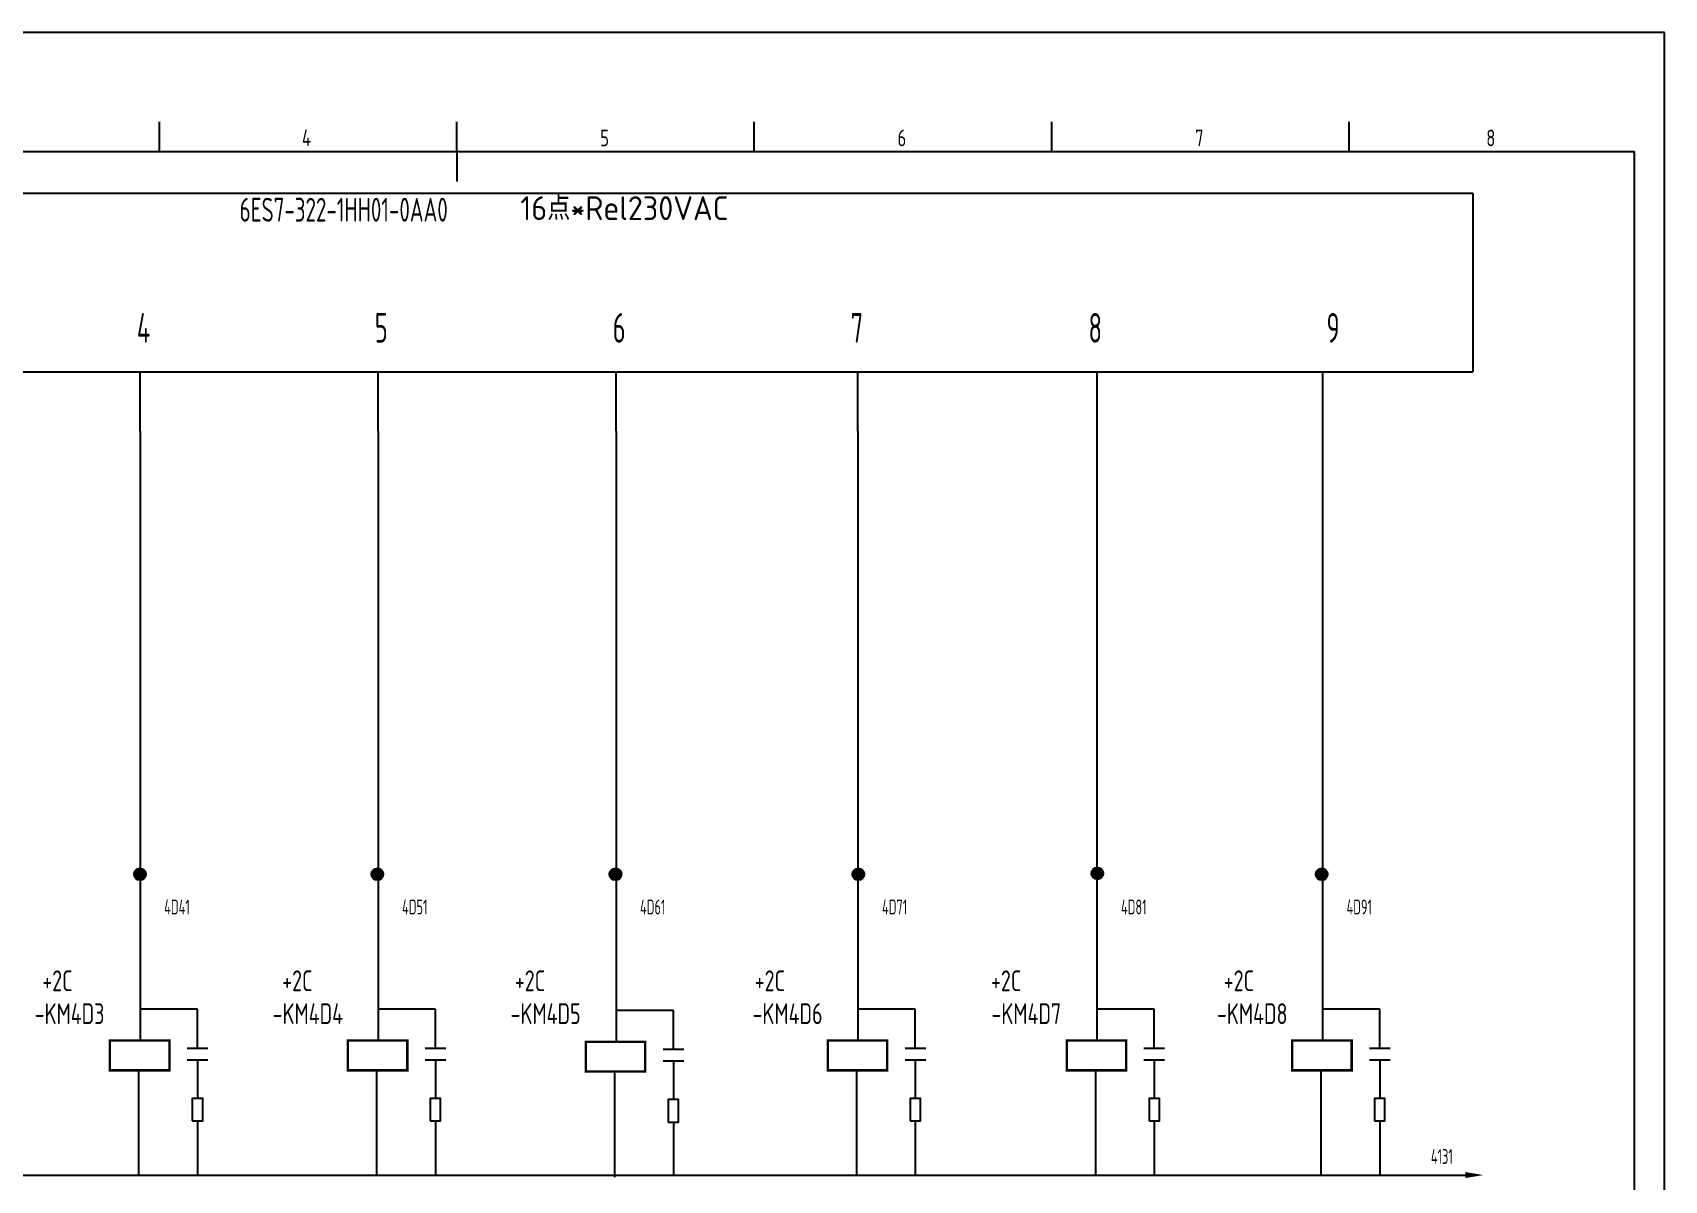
# Model space of a CAD drawing. Extents: x 590 to 9605, y -3741 to 975.
# Drawn here: x 4312.4 to 4586.7, y -2290.3 to -2097.4 of the extents above; entities that cross this region are included whole.
import ezdxf
from ezdxf.enums import TextEntityAlignment as Align

# ---------------------------------------------------------------- set-up
doc = ezdxf.new("R2010")
doc.units = 0
doc.header["$LTSCALE"] = 2
doc.header["$MEASUREMENT"] = 0
doc.linetypes.add('DIVIDE', pattern=[1.25, 0.5, -0.25, 0, -0.25, 0, -0.25])
doc.linetypes.add('HIDDEN', pattern=[0.375, 0.25, -0.125])
doc.layers.get('0').update_dxf_attribs({"linetype": 'CONTINUOUS'})
doc.layers.add('CONTINUOUS', color=7, linetype='CONTINUOUS')
doc.layers.add('DIVIDE', color=1, linetype='DIVIDE')
doc.styles.add('ROMAN', font='ROMANC.shx', dxfattribs={"width": 0.7, "height": 0.7})
doc.styles.add('ROMANS', font='romans', dxfattribs={"width": 0.67, "bigfont": 'hzlib'})
doc.styles.get("Standard").update_dxf_attribs({"font": 'isocp.shx', "width": 0.707, "bigfont": 'dfst.shx'})

msp = doc.modelspace()

# ---------------------------------------------------------------- hatches: boundary and pattern name
at = {"linetype": 'HIDDEN'}
h = msp.add_hatch(color=0, dxfattribs=at)
edge = h.paths.add_edge_path()
edge.add_arc((4330.47, -2238.88), 1, 0, 360)
h = msp.add_hatch(color=0, dxfattribs=at)
edge = h.paths.add_edge_path()
edge.add_arc((4370.38, -2238.88), 1, 0, 360)
h = msp.add_hatch(color=0, dxfattribs=at)
edge = h.paths.add_edge_path()
edge.add_arc((4410.41, -2238.88), 1, 0, 360)
h = msp.add_hatch(color=0, dxfattribs=at)
edge = h.paths.add_edge_path()
edge.add_arc((4451.24, -2238.88), 1, 0, 360)
h = msp.add_hatch(color=0, dxfattribs=at)
edge = h.paths.add_edge_path()
edge.add_arc((4491.42, -2238.74), 1, 0, 360)
h = msp.add_hatch(color=0, dxfattribs=at)
edge = h.paths.add_edge_path()
edge.add_arc((4529.14, -2238.88), 1, 0, 360)

# ---------------------------------------------------------------- linework, layer by layer
for p, q in [((4340.14, -2261.56), (4330.63, -2261.56)), ((4340.14, -2261.56), (4330.63, -2261.56)), ((4340.14, -2268.11), (4340.14, -2261.56)), ((4340.14, -2268.11), (4340.14, -2261.56)), ((4380.14, -2261.56), (4370.63, -2261.56)), ((4380.14, -2261.56), (4370.63, -2261.56)), ((4380.14, -2268.11), (4380.14, -2261.56)), ((4380.14, -2268.11), (4380.14, -2261.56)), ((4420.14, -2261.75), (4410.63, -2261.75)), ((4420.14, -2261.75), (4410.63, -2261.75)), ((4420.14, -2268.3), (4420.14, -2261.75)), ((4420.14, -2268.3), (4420.14, -2261.75)), ((4460.82, -2261.56), (4451.31, -2261.56)), ((4460.82, -2261.56), (4451.31, -2261.56)), ((4460.82, -2268.11), (4460.82, -2261.56)), ((4460.82, -2268.11), (4460.82, -2261.56)), ((4500.99, -2261.56), (4491.47, -2261.56)), ((4500.99, -2261.56), (4491.47, -2261.56)), ((4500.99, -2268.11), (4500.99, -2261.56)), ((4500.99, -2268.11), (4500.99, -2261.56)), ((4538.91, -2261.56), (4529.39, -2261.56)), ((4538.91, -2261.56), (4529.39, -2261.56)), ((4538.91, -2268.11), (4538.91, -2261.56)), ((4538.91, -2268.11), (4538.91, -2261.56)), ((4340.14, -2270.04), (4340.14, -2276.56)), ((4340.14, -2270.04), (4340.14, -2276.56)), ((4380.14, -2270.04), (4380.14, -2276.56)), ((4380.14, -2270.04), (4380.14, -2276.56)), ((4420.14, -2270.23), (4420.14, -2276.75)), ((4420.14, -2270.23), (4420.14, -2276.75)), ((4460.82, -2270.04), (4460.82, -2276.56)), ((4460.82, -2270.04), (4460.82, -2276.56)), ((4500.99, -2270.04), (4500.99, -2276.56)), ((4500.99, -2270.04), (4500.99, -2276.56)), ((4538.91, -2270.04), (4538.91, -2276.56)), ((4538.91, -2270.04), (4538.91, -2276.56)), ((4340.14, -2280.33), (4340.14, -2289.33)), ((4340.14, -2280.33), (4340.14, -2289.33)), ((4380.14, -2280.33), (4380.14, -2289.33)), ((4380.14, -2280.33), (4380.14, -2289.33)), ((4420.14, -2280.53), (4420.14, -2289.52)), ((4420.14, -2280.53), (4420.14, -2289.52)), ((4460.82, -2280.33), (4460.82, -2289.33)), ((4460.82, -2280.33), (4460.82, -2289.33)), ((4500.99, -2280.33), (4500.99, -2289.33)), ((4500.99, -2280.33), (4500.99, -2289.33)), ((4538.91, -2280.33), (4538.91, -2289.33)), ((4538.91, -2280.33), (4538.91, -2289.33))]:
    msp.add_line(p, q)
at = {"const_width": 0.4}
for points in [[(4325.42, -2266.83), (4335.42, -2266.83), (4335.42, -2271.83), (4325.42, -2271.83), (4325.42, -2266.83)], [(4325.42, -2266.83), (4335.42, -2266.83), (4335.42, -2271.83), (4325.42, -2271.83), (4325.42, -2266.83)], [(4365.42, -2266.83), (4375.42, -2266.83), (4375.42, -2271.83), (4365.42, -2271.83), (4365.42, -2266.83)], [(4365.42, -2266.83), (4375.42, -2266.83), (4375.42, -2271.83), (4365.42, -2271.83), (4365.42, -2266.83)], [(4405.42, -2267.02), (4415.42, -2267.02), (4415.42, -2272.02), (4405.42, -2272.02), (4405.42, -2267.02)], [(4405.42, -2267.02), (4415.42, -2267.02), (4415.42, -2272.02), (4405.42, -2272.02), (4405.42, -2267.02)], [(4446.1, -2266.83), (4456.1, -2266.83), (4456.1, -2271.83), (4446.1, -2271.83), (4446.1, -2266.83)], [(4446.1, -2266.83), (4456.1, -2266.83), (4456.1, -2271.83), (4446.1, -2271.83), (4446.1, -2266.83)], [(4486.27, -2266.83), (4496.27, -2266.83), (4496.27, -2271.83), (4486.27, -2271.83), (4486.27, -2266.83)], [(4486.27, -2266.83), (4496.27, -2266.83), (4496.27, -2271.83), (4486.27, -2271.83), (4486.27, -2266.83)], [(4524.18, -2266.83), (4534.18, -2266.83), (4534.18, -2271.83), (4524.18, -2271.83), (4524.18, -2266.83)], [(4524.18, -2266.83), (4534.18, -2266.83), (4534.18, -2271.83), (4524.18, -2271.83), (4524.18, -2266.83)]]:
    msp.add_lwpolyline(points, dxfattribs=at)
for points in [[(4339.27, -2280.33), (4341.01, -2280.33), (4341.01, -2276.56), (4339.27, -2276.56)], [(4339.27, -2280.33), (4341.01, -2280.33), (4341.01, -2276.56), (4339.27, -2276.56)], [(4379.27, -2280.33), (4381.01, -2280.33), (4381.01, -2276.56), (4379.27, -2276.56)], [(4379.27, -2280.33), (4381.01, -2280.33), (4381.01, -2276.56), (4379.27, -2276.56)], [(4419.27, -2280.53), (4421.01, -2280.53), (4421.01, -2276.75), (4419.27, -2276.75)], [(4419.27, -2280.53), (4421.01, -2280.53), (4421.01, -2276.75), (4419.27, -2276.75)], [(4459.95, -2280.33), (4461.69, -2280.33), (4461.69, -2276.56), (4459.95, -2276.56)], [(4459.95, -2280.33), (4461.69, -2280.33), (4461.69, -2276.56), (4459.95, -2276.56)], [(4500.12, -2280.33), (4501.86, -2280.33), (4501.86, -2276.56), (4500.12, -2276.56)], [(4500.12, -2280.33), (4501.86, -2280.33), (4501.86, -2276.56), (4500.12, -2276.56)], [(4538.03, -2280.33), (4539.78, -2280.33), (4539.78, -2276.56), (4538.03, -2276.56)], [(4538.03, -2280.33), (4539.78, -2280.33), (4539.78, -2276.56), (4538.03, -2276.56)]]:
    msp.add_lwpolyline(points, close=True)
at = {"layer": 'CONTINUOUS', "color": 3}
for p, q in [((4586.75, -2097.43), (4166.75, -2097.43)), ((4586.75, -2394.43), (4586.75, -2097.43))]:
    msp.add_line(p, q, dxfattribs=at)
at = {"layer": 'CONTINUOUS', "linetype": 'Continuous'}
for p, q in [((4333.75, -2117.43), (4333.75, -2112.43)), ((4433.75, -2117.43), (4433.75, -2112.43)), ((4483.75, -2117.43), (4483.75, -2112.43)), ((4533.75, -2117.43), (4533.75, -2112.43))]:
    msp.add_line(p, q, dxfattribs=at)
at = {"layer": 'CONTINUOUS'}
for p, q in [((4383.75, -2117.43), (4383.75, -2112.43)), ((4186.75, -2117.43), (4581.75, -2117.43)), ((4383.75, -2117.43), (4383.75, -2122.43)), ((4581.75, -2389.43), (4581.75, -2117.43)), ((4209.25, -2124.43), (4554.53, -2124.43)), ((4554.53, -2124.43), (4554.53, -2154.43)), ((4209.25, -2154.43), (4554.53, -2154.43)), ((4330.5, -2164.43), (4330.5, -2154.43)), ((4330.5, -2164.43), (4330.5, -2154.43)), ((4330.5, -2164.43), (4330.5, -2154.43)), ((4370.5, -2164.43), (4370.5, -2154.43)), ((4370.5, -2164.43), (4370.5, -2154.43)), ((4370.5, -2164.43), (4370.5, -2154.43)), ((4410.5, -2164.43), (4410.5, -2154.43)), ((4410.5, -2164.43), (4410.5, -2154.43)), ((4410.5, -2164.43), (4410.5, -2154.43)), ((4451.18, -2164.43), (4451.18, -2154.43)), ((4451.18, -2164.43), (4451.18, -2154.43)), ((4451.18, -2164.43), (4451.18, -2154.43)), ((4491.34, -2154.43), (4491.34, -2266.93)), ((4529.26, -2154.43), (4529.26, -2266.93)), ((4330.5, -2164.43), (4330.5, -2266.93)), ((4370.5, -2164.43), (4370.5, -2266.93)), ((4410.5, -2164.43), (4410.5, -2266.93)), ((4451.18, -2164.43), (4451.18, -2266.93)), ((4325.42, -2266.83), (4325.42, -2271.83)), ((4325.42, -2266.83), (4325.42, -2271.83)), ((4325.42, -2266.83), (4325.42, -2271.83)), ((4325.42, -2266.83), (4325.42, -2271.83)), ((4325.42, -2266.83), (4325.42, -2271.83)), ((4325.42, -2266.83), (4325.42, -2271.83)), ((4335.42, -2266.83), (4325.42, -2266.83)), ((4335.42, -2266.83), (4325.42, -2266.83)), ((4335.42, -2266.83), (4325.42, -2266.83)), ((4335.42, -2266.83), (4325.42, -2266.83)), ((4335.42, -2266.83), (4325.42, -2266.83)), ((4335.42, -2266.83), (4325.42, -2266.83)), ((4335.42, -2271.83), (4335.42, -2266.83)), ((4335.42, -2271.83), (4335.42, -2266.83)), ((4335.42, -2271.83), (4335.42, -2266.83)), ((4335.42, -2271.83), (4335.42, -2266.83)), ((4335.42, -2271.83), (4335.42, -2266.83)), ((4335.42, -2271.83), (4335.42, -2266.83)), ((4338.41, -2268.11), (4341.88, -2268.11)), ((4338.41, -2268.11), (4341.88, -2268.11)), ((4365.42, -2266.83), (4365.42, -2271.83)), ((4365.42, -2266.83), (4365.42, -2271.83)), ((4365.42, -2266.83), (4365.42, -2271.83)), ((4365.42, -2266.83), (4365.42, -2271.83)), ((4365.42, -2266.83), (4365.42, -2271.83)), ((4365.42, -2266.83), (4365.42, -2271.83)), ((4375.42, -2266.83), (4365.42, -2266.83)), ((4375.42, -2266.83), (4365.42, -2266.83)), ((4375.42, -2266.83), (4365.42, -2266.83)), ((4375.42, -2266.83), (4365.42, -2266.83)), ((4375.42, -2266.83), (4365.42, -2266.83)), ((4375.42, -2266.83), (4365.42, -2266.83)), ((4375.42, -2271.83), (4375.42, -2266.83)), ((4375.42, -2271.83), (4375.42, -2266.83)), ((4375.42, -2271.83), (4375.42, -2266.83)), ((4375.42, -2271.83), (4375.42, -2266.83)), ((4375.42, -2271.83), (4375.42, -2266.83)), ((4375.42, -2271.83), (4375.42, -2266.83)), ((4378.41, -2268.11), (4381.88, -2268.11)), ((4378.41, -2268.11), (4381.88, -2268.11)), ((4405.42, -2267.02), (4405.42, -2272.02)), ((4405.42, -2267.02), (4405.42, -2272.02)), ((4405.42, -2267.02), (4405.42, -2272.02)), ((4405.42, -2267.02), (4405.42, -2272.02)), ((4405.42, -2267.02), (4405.42, -2272.02)), ((4405.42, -2267.02), (4405.42, -2272.02)), ((4415.42, -2267.02), (4405.42, -2267.02)), ((4415.42, -2267.02), (4405.42, -2267.02)), ((4415.42, -2267.02), (4405.42, -2267.02)), ((4415.42, -2267.02), (4405.42, -2267.02)), ((4415.42, -2267.02), (4405.42, -2267.02)), ((4415.42, -2267.02), (4405.42, -2267.02)), ((4415.42, -2272.02), (4415.42, -2267.02)), ((4415.42, -2272.02), (4415.42, -2267.02)), ((4415.42, -2272.02), (4415.42, -2267.02)), ((4415.42, -2272.02), (4415.42, -2267.02)), ((4415.42, -2272.02), (4415.42, -2267.02)), ((4415.42, -2272.02), (4415.42, -2267.02)), ((4418.41, -2268.3), (4421.88, -2268.3)), ((4418.41, -2268.3), (4421.88, -2268.3)), ((4446.1, -2266.83), (4446.1, -2271.83)), ((4446.1, -2266.83), (4446.1, -2271.83)), ((4446.1, -2266.83), (4446.1, -2271.83)), ((4446.1, -2266.83), (4446.1, -2271.83)), ((4446.1, -2266.83), (4446.1, -2271.83)), ((4446.1, -2266.83), (4446.1, -2271.83)), ((4456.1, -2266.83), (4446.1, -2266.83)), ((4456.1, -2266.83), (4446.1, -2266.83)), ((4456.1, -2266.83), (4446.1, -2266.83)), ((4456.1, -2266.83), (4446.1, -2266.83)), ((4456.1, -2266.83), (4446.1, -2266.83)), ((4456.1, -2266.83), (4446.1, -2266.83)), ((4456.1, -2271.83), (4456.1, -2266.83)), ((4456.1, -2271.83), (4456.1, -2266.83)), ((4456.1, -2271.83), (4456.1, -2266.83)), ((4456.1, -2271.83), (4456.1, -2266.83)), ((4456.1, -2271.83), (4456.1, -2266.83)), ((4456.1, -2271.83), (4456.1, -2266.83)), ((4459.09, -2268.11), (4462.56, -2268.11)), ((4459.09, -2268.11), (4462.56, -2268.11)), ((4486.27, -2266.83), (4486.27, -2271.83)), ((4486.27, -2266.83), (4486.27, -2271.83)), ((4486.27, -2266.83), (4486.27, -2271.83)), ((4486.27, -2266.83), (4486.27, -2271.83)), ((4486.27, -2266.83), (4486.27, -2271.83)), ((4486.27, -2266.83), (4486.27, -2271.83)), ((4496.27, -2266.83), (4486.27, -2266.83)), ((4496.27, -2266.83), (4486.27, -2266.83)), ((4496.27, -2266.83), (4486.27, -2266.83)), ((4496.27, -2266.83), (4486.27, -2266.83)), ((4496.27, -2266.83), (4486.27, -2266.83)), ((4496.27, -2266.83), (4486.27, -2266.83)), ((4496.27, -2271.83), (4496.27, -2266.83)), ((4496.27, -2271.83), (4496.27, -2266.83)), ((4496.27, -2271.83), (4496.27, -2266.83)), ((4496.27, -2271.83), (4496.27, -2266.83)), ((4496.27, -2271.83), (4496.27, -2266.83)), ((4496.27, -2271.83), (4496.27, -2266.83)), ((4499.25, -2268.11), (4502.73, -2268.11)), ((4499.25, -2268.11), (4502.73, -2268.11)), ((4524.18, -2266.83), (4524.18, -2271.83)), ((4524.18, -2266.83), (4524.18, -2271.83)), ((4524.18, -2266.83), (4524.18, -2271.83)), ((4524.18, -2266.83), (4524.18, -2271.83)), ((4524.18, -2266.83), (4524.18, -2271.83)), ((4524.18, -2266.83), (4524.18, -2271.83)), ((4534.18, -2266.83), (4524.18, -2266.83)), ((4534.18, -2266.83), (4524.18, -2266.83)), ((4534.18, -2266.83), (4524.18, -2266.83)), ((4534.18, -2266.83), (4524.18, -2266.83)), ((4534.18, -2266.83), (4524.18, -2266.83)), ((4534.18, -2266.83), (4524.18, -2266.83)), ((4534.18, -2271.83), (4534.18, -2266.83)), ((4534.18, -2271.83), (4534.18, -2266.83)), ((4534.18, -2271.83), (4534.18, -2266.83)), ((4534.18, -2271.83), (4534.18, -2266.83)), ((4534.18, -2271.83), (4534.18, -2266.83)), ((4534.18, -2271.83), (4534.18, -2266.83)), ((4537.17, -2268.11), (4540.64, -2268.11)), ((4537.17, -2268.11), (4540.64, -2268.11)), ((4338.41, -2270.04), (4341.88, -2270.04)), ((4338.41, -2270.04), (4341.88, -2270.04)), ((4378.41, -2270.04), (4381.88, -2270.04)), ((4378.41, -2270.04), (4381.88, -2270.04)), ((4418.41, -2270.23), (4421.88, -2270.23)), ((4418.41, -2270.23), (4421.88, -2270.23)), ((4459.09, -2270.04), (4462.56, -2270.04)), ((4459.09, -2270.04), (4462.56, -2270.04)), ((4499.25, -2270.04), (4502.73, -2270.04)), ((4499.25, -2270.04), (4502.73, -2270.04)), ((4537.17, -2270.04), (4540.64, -2270.04)), ((4537.17, -2270.04), (4540.64, -2270.04)), ((4325.42, -2271.83), (4330.42, -2271.83)), ((4325.42, -2271.83), (4330.42, -2271.83)), ((4325.42, -2271.83), (4330.42, -2271.83)), ((4325.42, -2271.83), (4330.42, -2271.83)), ((4325.42, -2271.83), (4330.42, -2271.83)), ((4325.42, -2271.83), (4330.42, -2271.83)), ((4330.29, -2289.43), (4330.29, -2271.93)), ((4330.29, -2289.43), (4330.29, -2271.93)), ((4330.29, -2289.62), (4330.29, -2272.12)), ((4330.29, -2289.62), (4330.29, -2272.12)), ((4330.42, -2271.83), (4335.42, -2271.83)), ((4330.42, -2271.83), (4335.42, -2271.83)), ((4330.42, -2271.83), (4335.42, -2271.83)), ((4330.42, -2271.83), (4335.42, -2271.83)), ((4330.42, -2271.83), (4335.42, -2271.83)), ((4330.42, -2271.83), (4335.42, -2271.83)), ((4365.42, -2271.83), (4370.42, -2271.83)), ((4365.42, -2271.83), (4370.42, -2271.83)), ((4365.42, -2271.83), (4370.42, -2271.83)), ((4365.42, -2271.83), (4370.42, -2271.83)), ((4365.42, -2271.83), (4370.42, -2271.83)), ((4365.42, -2271.83), (4370.42, -2271.83)), ((4370.29, -2289.43), (4370.29, -2271.93)), ((4370.29, -2289.43), (4370.29, -2271.93)), ((4370.29, -2289.62), (4370.29, -2272.12)), ((4370.29, -2289.62), (4370.29, -2272.12)), ((4370.42, -2271.83), (4375.42, -2271.83)), ((4370.42, -2271.83), (4375.42, -2271.83)), ((4370.42, -2271.83), (4375.42, -2271.83)), ((4370.42, -2271.83), (4375.42, -2271.83)), ((4370.42, -2271.83), (4375.42, -2271.83)), ((4370.42, -2271.83), (4375.42, -2271.83)), ((4405.42, -2272.02), (4410.42, -2272.02)), ((4405.42, -2272.02), (4410.42, -2272.02)), ((4405.42, -2272.02), (4410.42, -2272.02)), ((4405.42, -2272.02), (4410.42, -2272.02)), ((4405.42, -2272.02), (4410.42, -2272.02)), ((4405.42, -2272.02), (4410.42, -2272.02)), ((4410.29, -2289.62), (4410.29, -2272.12)), ((4410.29, -2289.62), (4410.29, -2272.12)), ((4410.29, -2289.62), (4410.29, -2272.12)), ((4410.29, -2289.81), (4410.29, -2272.31)), ((4410.42, -2272.02), (4415.42, -2272.02)), ((4410.42, -2272.02), (4415.42, -2272.02)), ((4410.42, -2272.02), (4415.42, -2272.02)), ((4410.42, -2272.02), (4415.42, -2272.02)), ((4410.42, -2272.02), (4415.42, -2272.02)), ((4410.42, -2272.02), (4415.42, -2272.02)), ((4446.1, -2271.83), (4451.1, -2271.83)), ((4446.1, -2271.83), (4451.1, -2271.83)), ((4446.1, -2271.83), (4451.1, -2271.83)), ((4446.1, -2271.83), (4451.1, -2271.83)), ((4446.1, -2271.83), (4451.1, -2271.83)), ((4446.1, -2271.83), (4451.1, -2271.83)), ((4450.97, -2289.43), (4450.97, -2271.93)), ((4450.97, -2289.43), (4450.97, -2271.93)), ((4450.97, -2289.62), (4450.97, -2272.12)), ((4450.97, -2289.62), (4450.97, -2272.12)), ((4451.1, -2271.83), (4456.1, -2271.83)), ((4451.1, -2271.83), (4456.1, -2271.83)), ((4451.1, -2271.83), (4456.1, -2271.83)), ((4451.1, -2271.83), (4456.1, -2271.83)), ((4451.1, -2271.83), (4456.1, -2271.83)), ((4451.1, -2271.83), (4456.1, -2271.83)), ((4486.27, -2271.83), (4491.27, -2271.83)), ((4486.27, -2271.83), (4491.27, -2271.83)), ((4486.27, -2271.83), (4491.27, -2271.83)), ((4486.27, -2271.83), (4491.27, -2271.83)), ((4486.27, -2271.83), (4491.27, -2271.83)), ((4486.27, -2271.83), (4491.27, -2271.83)), ((4491.14, -2289.43), (4491.14, -2271.93)), ((4491.14, -2289.43), (4491.14, -2271.93)), ((4491.14, -2289.62), (4491.14, -2272.12)), ((4491.14, -2289.62), (4491.14, -2272.12)), ((4491.27, -2271.83), (4496.27, -2271.83)), ((4491.27, -2271.83), (4496.27, -2271.83)), ((4491.27, -2271.83), (4496.27, -2271.83)), ((4491.27, -2271.83), (4496.27, -2271.83)), ((4491.27, -2271.83), (4496.27, -2271.83)), ((4491.27, -2271.83), (4496.27, -2271.83)), ((4524.18, -2271.83), (4529.18, -2271.83)), ((4524.18, -2271.83), (4529.18, -2271.83)), ((4524.18, -2271.83), (4529.18, -2271.83)), ((4524.18, -2271.83), (4529.18, -2271.83)), ((4524.18, -2271.83), (4529.18, -2271.83)), ((4524.18, -2271.83), (4529.18, -2271.83)), ((4529.05, -2289.43), (4529.05, -2271.93)), ((4529.05, -2289.43), (4529.05, -2271.93)), ((4529.05, -2289.62), (4529.05, -2272.12)), ((4529.05, -2289.62), (4529.05, -2272.12)), ((4529.18, -2271.83), (4534.18, -2271.83)), ((4529.18, -2271.83), (4534.18, -2271.83)), ((4529.18, -2271.83), (4534.18, -2271.83)), ((4529.18, -2271.83), (4534.18, -2271.83)), ((4529.18, -2271.83), (4534.18, -2271.83)), ((4529.18, -2271.83), (4534.18, -2271.83)), ((4204.25, -2289.43), (4553.3, -2289.43))]:
    msp.add_line(p, q, dxfattribs=at)
for centre in [(4330.47, -2238.88), (4370.38, -2238.88), (4410.41, -2238.88), (4451.24, -2238.88), (4491.42, -2238.74), (4529.14, -2238.88)]:
    msp.add_circle(centre, 1, dxfattribs=at)
at = {"layer": 'DIVIDE', "color": 6}
msp.add_solid([(4553.29, -2288.93), (4553.29, -2289.93), (4556.29, -2289.43)], dxfattribs=at)

# ---------------------------------------------------------------- texts
at = {"layer": 'CONTINUOUS', "linetype": 'Continuous', "style": 'ROMAN', "width": 0.7}
for s, p in [('4', (4357.7, -2116.49)), ('5', (4407.84, -2116.53)), ('6', (4457.82, -2116.53)), ('7', (4507.85, -2116.53)), ('8', (4556.8, -2116.53))]:
    msp.add_text(s, height=2.8, dxfattribs=at).set_placement(p)
at = {"layer": 'CONTINUOUS', "color": 1}
for s, width, p, p2 in [('6ES7-322-1HH01-0AA0', 0.65052, (4347.22, -2129.19), (4382.22, -2129.19)), ('16点*Rel230VAC', 0.945946, (4394.41, -2128.93), (4429.41, -2128.93))]:
    msp.add_text(s, height=4, dxfattribs=dict(at, width=width)).set_placement(p, p2, align=Align.FIT)
at = {"layer": 'CONTINUOUS', "color": 1, "width": 0.67}
for s, height, p in [('4', 5, (4329.94, -2149.54)), ('5', 5, (4369.94, -2149.54)), ('6', 5, (4409.94, -2149.54)), ('7', 5, (4449.94, -2149.54)), ('8', 5, (4489.94, -2149.54)), ('9', 5, (4529.94, -2149.54)), ('4131', 2.5, (4547.49, -2287.56))]:
    msp.add_text(s, height=height, dxfattribs=at).set_placement(p)
at = {"layer": 'CONTINUOUS', "color": 7, "width": 0.67}
for s, p in [('4D41', (4334.54, -2245.62)), ('4D51', (4374.54, -2245.62)), ('4D61', (4414.54, -2245.62)), ('4D71', (4455.23, -2245.62)), ('4D81', (4495.39, -2245.62)), ('4D91', (4533.31, -2245.62))]:
    msp.add_text(s, height=2.5, dxfattribs=at).set_placement(p)
at = {"layer": 'CONTINUOUS', "color": 6, "style": 'ROMANS', "width": 0.67}
for p in [(4314.05, -2258.53), (4354.38, -2258.53), (4393.49, -2258.53), (4433.82, -2258.53), (4473.54, -2258.53), (4512.67, -2258.53)]:
    msp.add_text('+2C', height=3.5, dxfattribs=at).set_placement(p)
at = {"layer": 'CONTINUOUS', "style": 'ROMANS', "width": 0.67}
for s, p in [('-KM4D3', (4312.77, -2264.06)), ('-KM4D4', (4352.77, -2264.06)), ('-KM4D5', (4392.77, -2264.06)), ('-KM4D6', (4433.45, -2264.06)), ('-KM4D7', (4473.62, -2264.06)), ('-KM4D8', (4511.54, -2264.06))]:
    msp.add_text(s, height=3.5, dxfattribs=at).set_placement(p)

doc.saveas('drawing.dxf')
